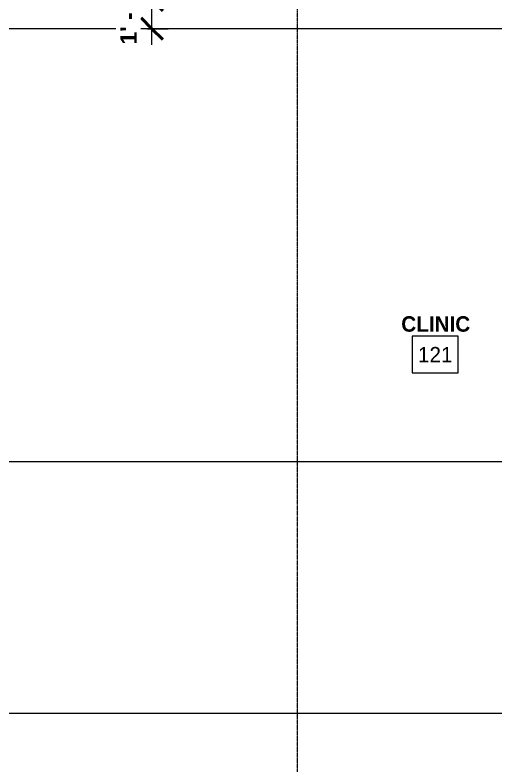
# Model space of a CAD drawing. Header units: inches. Extents: x 21568 to 24810, y -23559 to -20467.
# Drawn here: x 22156.6 to 22424.5, y -22278.1 to -21859.9 of the extents above; entities that cross this region are included whole.
import ezdxf

# ---------------------------------------------------------------- set-up
doc = ezdxf.new("R2010")
doc.units = ezdxf.units.IN
doc.header["$MEASUREMENT"] = 0
doc.linetypes.add('Grid Line 1_2_', pattern=[0.875, 0.5, -0.125, 0.125, -0.125])
for name, color, linetype, lineweight in [('A-ANNO-DIMS', 211, 'Continuous', 9), ('A-ANNO-DIMS-96', 211, 'Continuous', 9), ('A-AREA-IDEN', 2, 'Continuous', 9), ('G-ANNO-SYMB', 111, 'Continuous', 9), ('S-GRID', 1, 'Continuous', 9)]:
    doc.layers.add(name, color=color, linetype=linetype, lineweight=lineweight)
doc.styles.add('Arial_B', font='arialbd.ttf', dxfattribs={"height": 9.132806})
doc.styles.add('Century Gothic', font='GOTHIC.TTF', dxfattribs={"height": 8.622671})
doc.styles.add('Century Gothic_B', font='GOTHICB.TTF', dxfattribs={"height": 8.616719})
doc.dimstyles.new('OD_Dimension_-_1_16__Tol__3', dxfattribs={"dimscale": 12, "dimtxt": 9, "dimasz": 1, "dimexe": 0.75, "dimexo": 0.5, "dimgap": 0.5, "dimtad": 1, "dimdec": 4, "dimrnd": 0.0625, "dimzin": 1, "dimdsep": 46, "dimlunit": 4, "dimtxsty": 'Arial_B', "dimblk1": 'OBLIQUE', "dimblk2": 'OBLIQUE', "dimsah": 1, "dimcen": 0.09, "dimdle": 0.75, "dimazin": 0, "dimtfac": 1, "dimtdec": 4, "dimtix": 1, "dimtmove": 0, "dimatfit": 3, "dimfxl": 1, "dimtvp": 1, "dimtfill": 1, "dimfrac": 2, "dimtolj": 1, "dimtzin": 0, "dimlwd": 13, "dimlwe": 13, "dimarcsym": 2})

# ---------------------------------------------------------------- blocks, each defined once
blk = doc.blocks.new('DIMBLOCK83-Enlarged First Floor Plan _West_')
at = {"layer": 'A-ANNO-DIMS-96', "lineweight": 13}
for p, q in [((22232.92, -21876.55), (22232.92, -21842.55)), ((22230.44, -21851.55), (22241.92, -21851.55)), ((22232.92, -21851.55), (22230.44, -21851.55)), ((22230.44, -21867.55), (22241.92, -21867.55)), ((22232.92, -21867.55), (22230.44, -21867.55))]:
    blk.add_line(p, q, dxfattribs=at)
at = {"layer": 'A-ANNO-DIMS-96', "lineweight": 50}
for p, q in [((22232.92, -21851.55), (22226.92, -21845.55)), ((22232.92, -21851.55), (22238.92, -21857.55)), ((22232.92, -21867.55), (22226.92, -21861.55)), ((22232.92, -21867.55), (22238.92, -21873.55))]:
    blk.add_line(p, q, dxfattribs=at)
at = {"layer": 'A-ANNO-DIMS-96', "color": 0, "lineweight": 13, "insert": (22215.22, -21876.34), "char_height": 9.133, "width": 40.2857, "attachment_point": 1, "rotation": 90, "line_spacing_factor": 0.938532, "style": 'Arial_B', "bg_fill": 3, "box_fill_scale": 1.25, "bg_fill_color": 0, "bg_fill_transparency": 0}
blk.add_mtext('1\' - 4"', dxfattribs=at)
blk = doc.blocks.new('_Oblique')
at = {"color": 0, "linetype": 'ByBlock', "lineweight": -2}
blk.add_line((-0.5, -0.5), (0.5, 0.5), dxfattribs=at)

msp = doc.modelspace()

# ---------------------------------------------------------------- linework, layer by layer
at = {"layer": 'A-AREA-IDEN', "flags": 128}
msp.add_lwpolyline([(22377.8052, -22038.66534), (22377.8052, -22059.23677), (22403.5152, -22059.23677), (22403.5152, -22038.66534)], close=True, dxfattribs=at)
at = {"layer": 'G-ANNO-SYMB'}
msp.add_line((24577.98286, -22248.83309), (22003.89418, -22248.83309), dxfattribs=at)
at = {"layer": 'S-GRID', "linetype": 'Grid Line 1_2_'}
for p, q in [((22313.89023, -23049.14903), (22313.89023, -20633.37408)), ((24479.10753, -21867.55281), (21657.56096, -21867.55281)), ((24742.78907, -21867.55281), (21790.20666, -21867.55281)), ((24479.10753, -22108.80281), (21657.56096, -22108.80281)), ((24742.78907, -22108.80281), (21790.20666, -22108.80281))]:
    msp.add_line(p, q, dxfattribs=at)

# ---------------------------------------------------------------- texts
at = {"layer": 'A-AREA-IDEN', "attachment_point": 2}
for s, insert, char_height, width, line_spacing_factor, style in [('CLINIC', (22390.94623, -22027.64146), 8.616719, 47.412, 0.984796, 'Century Gothic_B'), ('121', (22390.6602, -22044.75696), 8.622671, 23.652, 0.984117, 'Century Gothic')]:
    msp.add_mtext(s, dxfattribs=dict(at, insert=insert, char_height=char_height, width=width, line_spacing_factor=line_spacing_factor, style=style))

# ---------------------------------------------------------------- next in the draw order: dimensions: what is measured, and where the dimension line sits
at = {"layer": 'A-ANNO-DIMS', "lineweight": 13}
dim = msp.add_linear_dim(base=(22232.92165, -21851.55281), p1=(22224.43636, -21867.55281), p2=(22224.43636, -21851.55281), angle=90, dimstyle='OD_Dimension_-_1_16__Tol__3', override={"dimpost": '<>', "dimfxl": 16}, dxfattribs=at)
dim.commit()
dim.dimension.update_dxf_attribs({"geometry": 'DIMBLOCK83-Enlarged First Floor Plan _West_', "text_midpoint": (22222.33655, -21859.55281)})

doc.saveas('drawing.dxf')
